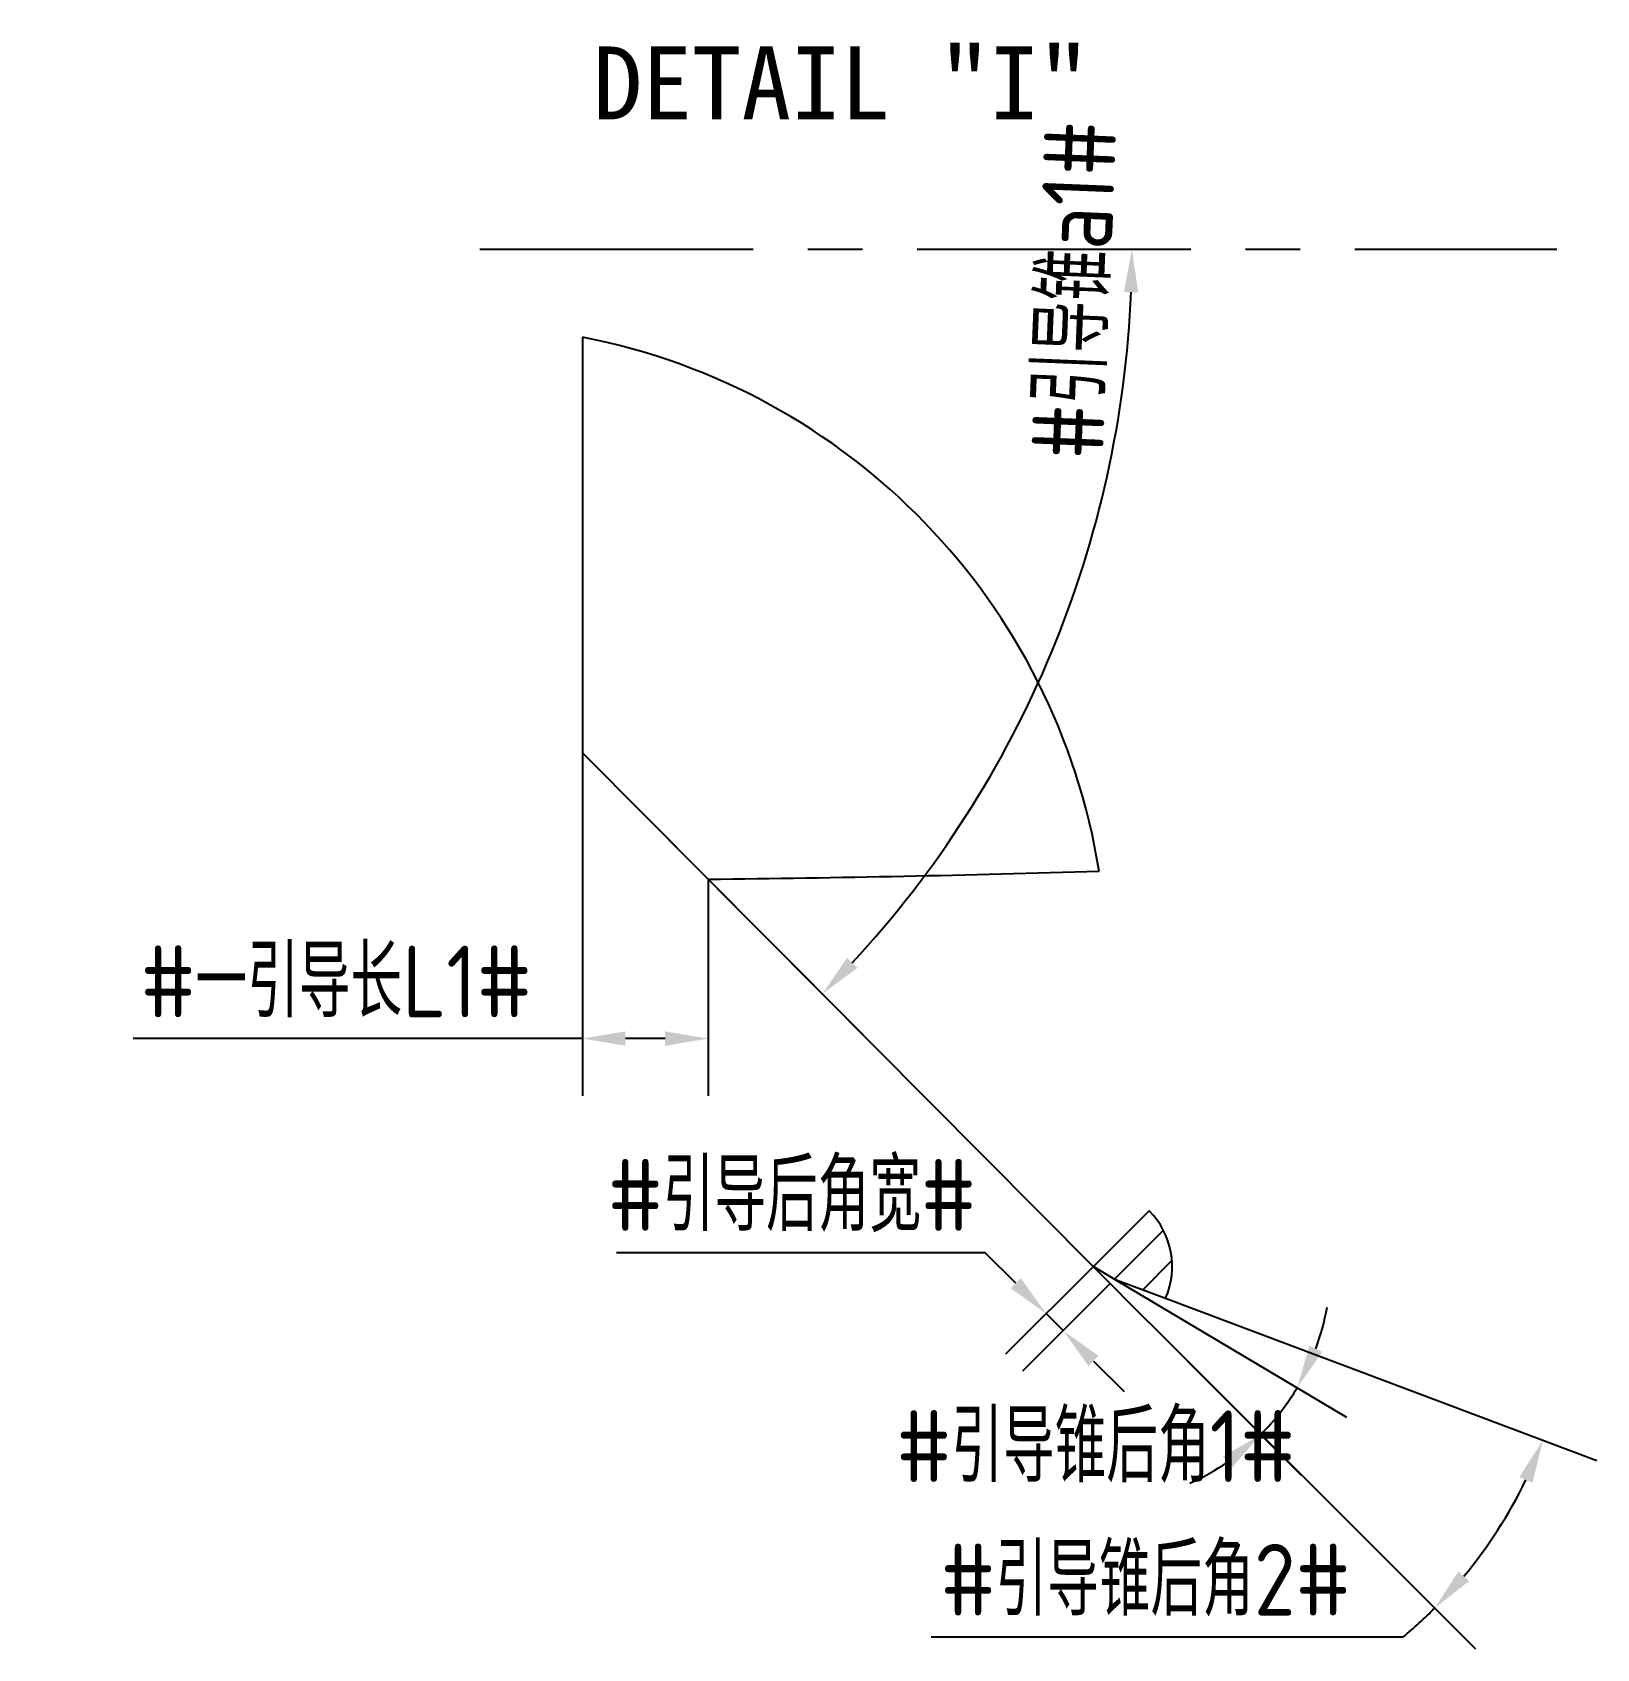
# Model space of a CAD drawing. Header units: millimetres. Extents: x 13.7 to 68.2, y 122.3 to 178.6.
import ezdxf

# ---------------------------------------------------------------- set-up
doc = ezdxf.new("R2010")
doc.units = ezdxf.units.MM
doc.linetypes.add('ACAD_ISO04W100', pattern=[30, 24, -3, 0, -3])
doc.linetypes.add('CENTER', pattern=[50.8, 31.75, -6.35, 6.35, -6.35])
for name, color, linetype in [('中心线', 2, 'ACAD_ISO04W100'), ('标注', 7, 'Continuous'), ('注释', 3, 'Continuous'), ('轮廓', 4, 'Continuous')]:
    doc.layers.add(name, color=color, linetype=linetype)
doc.styles.add('CFST0', font='gbenor.shx', dxfattribs={"bigfont": 'gbcbig.shx'})
doc.styles.get("Standard").update_dxf_attribs({"font": ''})
doc.styles.get('Standard').set_extended_font_data('SimSun')
doc.dimstyles.new('TYToolDesignC1-1', dxfattribs={"dimtxt": 2.5, "dimasz": 1.5, "dimexe": 2, "dimexo": 0, "dimtad": 1, "dimtoh": 1, "dimdec": 3, "dimdsep": 46, "dimtxsty": 'CFST0', "dimcen": 2.502, "dimclrd": 3, "dimclre": 3, "dimclrt": 3, "dimazin": 2, "dimtfac": 1, "dimtdec": 3, "dimtmove": 0, "dimatfit": 3, "dimfxl": 1, "dimarcsym": 0})

# ---------------------------------------------------------------- blocks, each defined once
blk = doc.blocks.new('*D1')
at = {"layer": 'Defpoints', "color": 0, "transparency": 16777216}
for p in [(15.439, 171.06), (15.439, 171.06), (59.889, 171.06), (47.096, 152.707), (35.889, 150.5)]:
    blk.add_point(p, dxfattribs=at)
at = {"layer": '标注', "color": 3, "lineweight": -2, "transparency": 16777216}
blk.add_line((35.889, 150.5), (42.655, 143.698), dxfattribs=at)
blk.add_arc((15.439, 171.06), 36.593, 317.1951, 357.6512, dxfattribs=at)
at = {"layer": '标注', "color": 3, "transparency": 16777216}
for points in [[(51.751, 169.566), (52.251, 169.556), (52.031, 171.06)], [(42.466, 146.022), (42.106, 146.369), (41.244, 145.116)]]:
    blk.add_solid(points, dxfattribs=at)
at = {"layer": '标注', "color": 3, "transparency": 16777216, "insert": (50.017, 169.642), "char_height": 2.5, "attachment_point": 5, "rotation": 87.6512, "style": 'CFST0'}
blk.add_mtext('#引导锥a1#', dxfattribs=at)
blk = doc.blocks.new('*D3')
at = {"layer": 'Defpoints', "color": 0, "transparency": 16777216}
for p in [(50.689, 135.62), (50.689, 135.62), (51.429, 135.18), (52.629, 133.67), (57.413, 130.817)]:
    blk.add_point(p, dxfattribs=at)
at = {"layer": '标注', "color": 3, "lineweight": -2, "transparency": 16777216}
for p, q in [((51.429, 135.18), (59.51, 130.375)), ((52.629, 133.67), (57.927, 128.345))]:
    blk.add_line(p, q, dxfattribs=at)
for start, end in [(339.6796, 350.0946), (314.8527, 329.2645), (294.0226, 304.4376)]:
    blk.add_arc((50.689, 135.62), 8.263, start, end, dxfattribs=at)
at = {"layer": '标注', "color": 3, "transparency": 16777216}
for points in [[(58.663, 132.643), (58.212, 132.859), (57.791, 131.397)], [(55.202, 128.998), (55.521, 128.613), (56.517, 129.762)]]:
    blk.add_solid(points, dxfattribs=at)
at = {"layer": '标注', "color": 3, "transparency": 16777216, "insert": (50.772, 129.343), "char_height": 2.5, "attachment_point": 5, "style": 'CFST0'}
blk.add_mtext('#引导锥后角1#', dxfattribs=at)
blk = doc.blocks.new('*D4')
at = {"layer": 'Defpoints', "color": 0, "transparency": 16777216}
for p in [(50.939, 135.36), (50.939, 135.36), (53.199, 134.51), (52.629, 133.67), (65.375, 127.443)]:
    blk.add_point(p, dxfattribs=at)
at = {"layer": '标注', "color": 3, "lineweight": -2, "transparency": 16777216}
for p, q in [((53.199, 134.51), (68.222, 128.86)), ((52.629, 133.67), (63.996, 122.303)), ((61.473, 122.706), (45.041, 122.706))]:
    blk.add_line(p, q, dxfattribs=at)
for start, end in [(320.2215, 334.1669), (309.7785, 315)]:
    blk.add_arc((50.939, 135.36), 16.465, start, end, dxfattribs=at)
at = {"layer": '标注', "color": 3, "transparency": 16777216}
for points in [[(65.529, 128.284), (65.988, 128.087), (66.35, 129.564)], [(63.777, 124.657), (63.408, 124.994), (62.581, 123.718)]]:
    blk.add_solid(points, dxfattribs=at)
at = {"layer": '标注', "color": 3, "transparency": 16777216, "insert": (52.507, 124.692), "char_height": 2.5, "attachment_point": 5, "style": 'CFST0'}
blk.add_mtext('#引导锥后角2#', dxfattribs=at)
blk = doc.blocks.new('*D5')
at = {"layer": 'Defpoints', "color": 0, "transparency": 16777216}
for p in [(50.689, 135.62), (51.279, 135.03), (49.045, 133.976)]:
    blk.add_point(p, dxfattribs=at)
at = {"layer": '标注', "color": 3, "lineweight": -2, "transparency": 16777216}
for p, q in [((46.923, 136.098), (34.074, 136.098)), ((47.984, 135.037), (46.923, 136.098)), ((50.689, 135.62), (47.631, 132.562)), ((51.279, 135.03), (48.221, 131.972)), ((49.635, 133.386), (49.045, 133.976)), ((50.695, 132.326), (51.756, 131.265))]:
    blk.add_line(p, q, dxfattribs=at)
at = {"layer": '标注', "color": 3, "transparency": 16777216}
for points in [[(48.161, 135.214), (47.807, 134.86), (49.045, 133.976)], [(50.872, 132.503), (50.519, 132.149), (49.635, 133.386)]]:
    blk.add_solid(points, dxfattribs=at)
at = {"layer": '标注', "color": 3, "transparency": 16777216, "insert": (40.186, 138.083), "char_height": 2.5, "attachment_point": 5, "style": 'CFST0'}
blk.add_mtext('#引导后角宽#', dxfattribs=at)
blk = doc.blocks.new('*D2')
at = {"layer": 'Defpoints', "color": 0, "transparency": 16777216}
for p in [(32.889, 153.52), (37.269, 149.11), (32.889, 143.56)]:
    blk.add_point(p, dxfattribs=at)
at = {"layer": '标注', "color": 3, "lineweight": -2, "transparency": 16777216}
for p, q in [((32.889, 153.52), (32.889, 141.56)), ((37.269, 149.11), (37.269, 141.56)), ((32.889, 143.56), (17.234, 143.56)), ((35.769, 143.56), (34.389, 143.56))]:
    blk.add_line(p, q, dxfattribs=at)
at = {"layer": '标注', "color": 3, "transparency": 16777216}
for points in [[(34.389, 143.81), (34.389, 143.31), (32.889, 143.56)], [(35.769, 143.81), (35.769, 143.31), (37.269, 143.56)]]:
    blk.add_solid(points, dxfattribs=at)
at = {"layer": '标注', "color": 3, "transparency": 16777216, "insert": (24.311, 145.546), "char_height": 2.5, "attachment_point": 5, "style": 'CFST0'}
blk.add_mtext('#一引导长L1#', dxfattribs=at)

msp = doc.modelspace()

# ---------------------------------------------------------------- hatches: boundary and pattern name
at = {"layer": '轮廓'}
h = msp.add_hatch(dxfattribs=at)
h.set_pattern_fill('ANSI31', color=256, scale=0.3)
h.set_pattern_definition([(45, (35.6213, 146.3126), (-0.67352, 0.67352), [])])
h.paths.add_polyline_path([(50.6878, 135.6193), (51.429, 135.1796), (53.2004, 134.5108, 0.3088301), (52.6351, 137.5559)])

# ---------------------------------------------------------------- linework, layer by layer
at = {"layer": '中心线', "linetype": 'CENTER', "ltscale": 0.3}
msp.add_line((29.3145, 171.0603), (66.839, 171.0603), dxfattribs=at)
at = {"layer": '轮廓'}
for p, q in [((32.8887, 153.5171), (37.2716, 149.1099)), ((37.2716, 149.1099), (52.6244, 133.6721)), ((52.6351, 137.5559), (50.6878, 135.6193)), ((50.6878, 135.6193), (51.429, 135.1796)), ((51.429, 135.1796), (53.2004, 134.5108))]:
    msp.add_line(p, q, dxfattribs=at)
msp.add_lwpolyline([(32.8887, 167.9961), (32.8887, 153.5171)], dxfattribs=at)
for centre, radius, start, end in [((28.5837, 145.8221), 22.5881, 9.08104, 79.01305), ((27.9329, 942.2559), 793.2009, 270.6745836, 271.6584104), ((50.6878, 135.6193), 2.7463, 336.19269, 44.84174)]:
    msp.add_arc(centre, radius, start, end, dxfattribs=at)

# ---------------------------------------------------------------- texts
at = {"layer": '注释', "insert": (33.2476, 178.1236), "char_height": 2.53935, "width": 21.860635, "attachment_point": 1}
msp.add_mtext('{\\f宋体|b0|i0|c134|p2;DETAIL "I"}', dxfattribs=at)

# ---------------------------------------------------------------- dimensions: what is measured, and where the dimension line sits
at = {"layer": '标注'}
for base, line1, line2, text, picture, middle in [((47.0961, 152.7074), ((15.4387, 171.0603), (59.8887, 171.0603)), ((15.4387, 171.0603), (35.8887, 150.5003)), '#引导锥a1#', '*D1', (52.0006, 169.5607)), ((57.4126, 130.8172), ((50.6887, 135.6203), (52.6287, 133.6703)), ((50.6887, 135.6203), (51.4287, 135.1803)), '#引导锥后角1#', '*D3', (50.7715, 127.3575))]:
    dim = msp.add_angular_dim_2l(base=base, line1=line1, line2=line2, text=text, dimstyle='TYToolDesignC1-1', dxfattribs=at)
    dim.commit()
    dim.dimension.update_dxf_attribs({"geometry": picture, "text_midpoint": middle, "dimtype": 162})
dim = msp.add_linear_dim(base=(32.8887, 143.5603), p1=(37.2687, 149.1103), p2=(32.8887, 153.5203), text='#一引导长L1#', dimstyle='TYToolDesignC1-1', dxfattribs=at)
dim.commit()
dim.dimension.update_dxf_attribs({"geometry": '*D2', "text_midpoint": (24.3115, 143.5603), "dimtype": 160})
dim = msp.add_linear_dim(base=(49.0448, 133.9765), p1=(51.2787, 135.0303), p2=(50.6887, 135.6203), angle=315, text='#引导后角宽#', dimstyle='TYToolDesignC1-1', dxfattribs=at)
dim.commit()
dim.dimension.update_dxf_attribs({"geometry": '*D5', "text_midpoint": (40.1864, 136.0978), "dimtype": 160})
dim = msp.add_angular_dim_2l(base=(65.3754, 127.443), line1=((50.9387, 135.3603), (52.6287, 133.6703)), line2=((50.9387, 135.3603), (53.1987, 134.5103)), text='#引导锥后角2#', dimstyle='TYToolDesignC1-1', dxfattribs=at)
dim.commit()
dim.dimension.update_dxf_attribs({"geometry": '*D4', "text_midpoint": (52.5071, 124.6918)})

doc.saveas('drawing.dxf')
